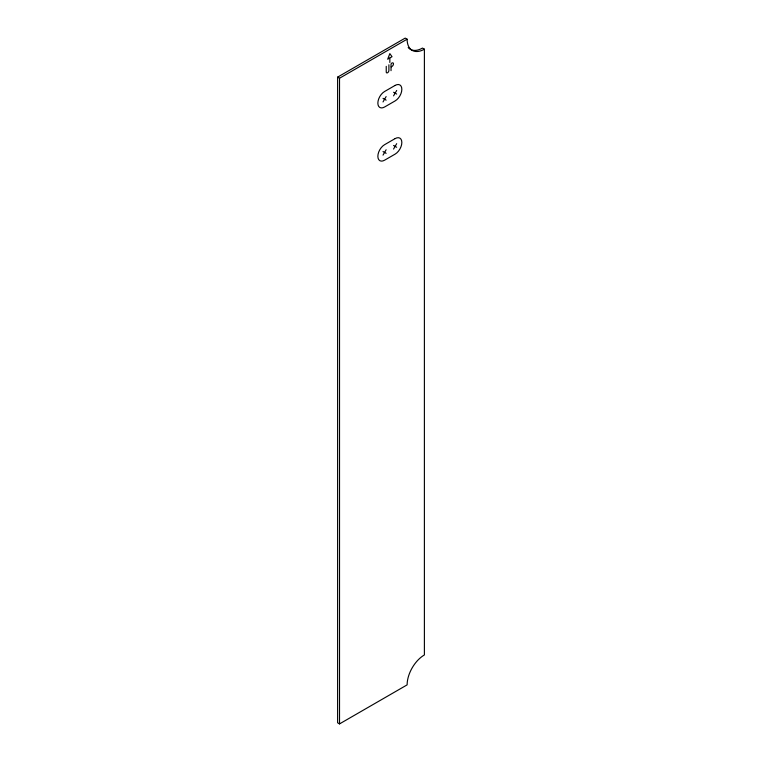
<?xml version="1.0" encoding="UTF-8"?>
<svg xmlns="http://www.w3.org/2000/svg" width="762" height="762" viewBox="0 0 762 762"><rect width="100%" height="100%" fill="white"/><g stroke="black" fill="none" stroke-linecap="round" stroke-linejoin="round"><path stroke-width="1.14" d="M383.019 101.946L386.124 96.574M393.573 95.85L396.678 90.478M383.019 155.134L386.124 149.771M393.573 149.038L396.678 143.675M337.604 77.133L405.203 38.1L407.127 39.205A24.432 14.107 -60 0 0 424.396 49.178L424.396 654.949A24.432 14.107 -60 0 0 407.127 684.867L339.519 723.9L337.604 722.795L337.604 77.133L339.519 78.238L407.127 39.205M389.696 58.055L387.677 59.217L389.849 53.616L392.02 56.712L389.849 57.96L389.849 62.484M391.182 66.904L391.973 66.446A2.096 1.21 -60 0 0 393.459 63.875A2.096 1.21 -60 0 0 391.973 63.027L391.754 63.151A1.019 0.591 -60 0 0 391.03 64.399L391.03 70.666M424.396 49.178L422.481 48.073A24.432 14.107 -60 0 1 408.184 47.577M393.573 92.269L396.678 94.059M383.019 98.365L386.124 100.155M393.573 145.466L396.678 147.256M383.019 151.552L386.124 153.343M388.896 64.799L388.896 70.437A1.876 1.086 -60 0 1 387.572 72.742A1.876 1.086 -60 0 1 386.239 71.971L386.239 66.332M339.519 78.238L339.519 723.9M395.126 85.411L384.572 91.507A9.496 5.486 -60 0 0 377.857 103.137A9.496 5.486 -60 0 0 384.572 107.013L395.126 100.917A9.496 5.486 -60 0 0 401.841 89.287A9.496 5.486 -60 0 0 395.126 85.411M395.126 138.598L384.572 144.694A9.496 5.486 -60 0 0 377.857 156.334A9.496 5.486 -60 0 0 384.572 160.21L395.126 154.115A9.496 5.486 -60 0 0 401.841 142.475A9.496 5.486 -60 0 0 395.126 138.598"/></g></svg>
